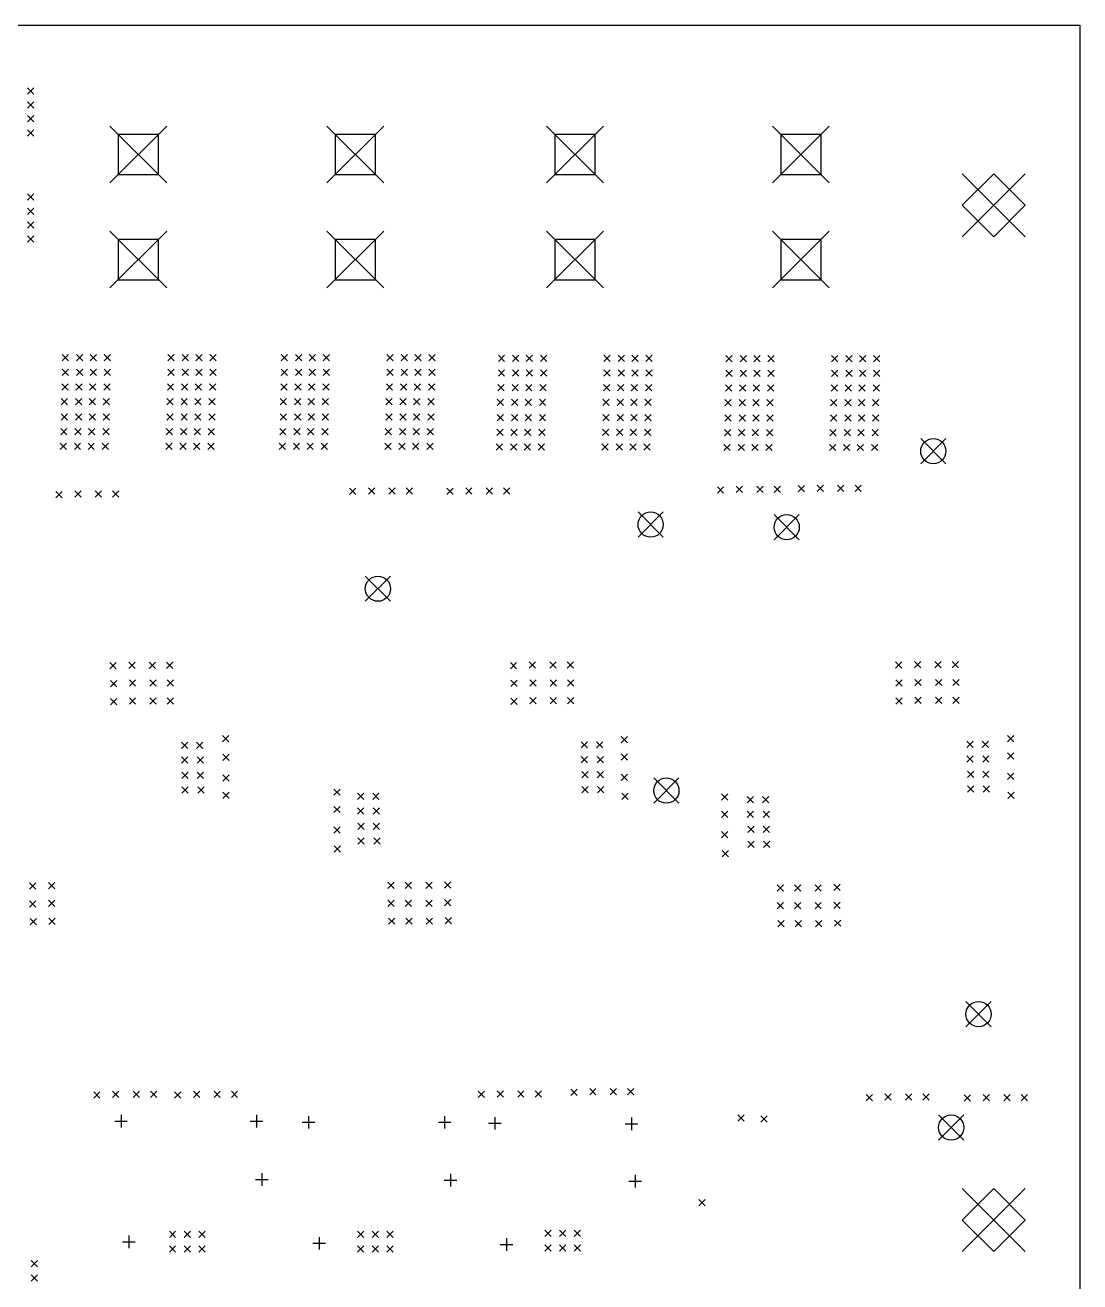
# Model space of a CAD drawing. Extents: x 148 to 250, y -219 to -100.
# Drawn here: x 199.8 to 250, y -159.8 to -100 of the extents above; entities that cross this region are included whole.
import ezdxf

# ---------------------------------------------------------------- set-up
doc = ezdxf.new("R2010")
doc.units = 0
doc.layers.add('BLACK', color=7, linetype='CONTINUOUS')

msp = doc.modelspace()

# ---------------------------------------------------------------- linework, layer by layer
at = {"layer": 'BLACK', "linetype": 'CONTINUOUS'}
for p, q in [((150, -100), (250, -100)), ((250, -100), (250, -180)), ((199.925, -102.975), (200.225, -103.275)), ((200.225, -102.975), (199.925, -103.275)), ((199.925, -103.65), (200.225, -103.95)), ((200.225, -103.65), (199.925, -103.95)), ((199.925, -104.3), (200.225, -104.6)), ((200.225, -104.3), (199.925, -104.6)), ((199.925, -104.975), (200.225, -105.275)), ((200.225, -104.975), (199.925, -105.275)), ((203.85, -104.8), (206.55, -107.5)), ((206.55, -104.8), (203.85, -107.5)), ((214.175, -104.8), (216.875, -107.5)), ((216.875, -104.8), (214.175, -107.5)), ((224.625, -104.8), (227.325, -107.5)), ((227.325, -104.8), (224.625, -107.5)), ((235.377, -104.8), (238.077, -107.5)), ((238.077, -104.8), (235.377, -107.5)), ((206.155, -105.195), (204.245, -105.195)), ((204.245, -105.195), (204.245, -107.105)), ((206.155, -107.105), (206.155, -105.195)), ((216.48, -105.195), (214.57, -105.195)), ((214.57, -105.195), (214.57, -107.105)), ((216.48, -107.105), (216.48, -105.195)), ((226.93, -105.195), (225.02, -105.195)), ((225.02, -105.195), (225.02, -107.105)), ((226.93, -107.105), (226.93, -105.195)), ((237.682, -105.195), (235.773, -105.195)), ((235.773, -105.195), (235.773, -107.105)), ((237.682, -107.105), (237.682, -105.195)), ((204.245, -107.105), (206.155, -107.105)), ((214.57, -107.105), (216.48, -107.105)), ((225.02, -107.105), (226.93, -107.105)), ((235.773, -107.105), (237.682, -107.105)), ((244.4, -107.065), (247.4, -110.065)), ((247.4, -107.065), (244.4, -110.065)), ((245.9, -107.065), (244.4, -108.565)), ((247.4, -108.565), (245.9, -107.065)), ((199.925, -108.025), (200.225, -108.325)), ((200.225, -108.025), (199.925, -108.325)), ((199.925, -108.7), (200.225, -109)), ((200.225, -108.7), (199.925, -109)), ((244.4, -108.565), (245.9, -110.065)), ((245.9, -110.065), (247.4, -108.565)), ((199.925, -109.35), (200.225, -109.65)), ((200.225, -109.35), (199.925, -109.65)), ((203.85, -109.8), (206.55, -112.5)), ((206.55, -109.8), (203.85, -112.5)), ((214.175, -109.8), (216.875, -112.5)), ((216.875, -109.8), (214.175, -112.5)), ((224.625, -109.8), (227.325, -112.5)), ((227.325, -109.8), (224.625, -112.5)), ((235.377, -109.8), (238.077, -112.5)), ((238.077, -109.8), (235.377, -112.5)), ((199.925, -110.025), (200.225, -110.325)), ((200.225, -110.025), (199.925, -110.325)), ((206.155, -110.195), (204.245, -110.195)), ((204.245, -110.195), (204.245, -112.105)), ((206.155, -112.105), (206.155, -110.195)), ((216.48, -110.195), (214.57, -110.195)), ((214.57, -110.195), (214.57, -112.105)), ((216.48, -112.105), (216.48, -110.195)), ((226.93, -110.195), (225.02, -110.195)), ((225.02, -110.195), (225.02, -112.105)), ((226.93, -112.105), (226.93, -110.195)), ((237.682, -110.195), (235.773, -110.195)), ((235.773, -110.195), (235.773, -112.105)), ((237.682, -112.105), (237.682, -110.195)), ((204.245, -112.105), (206.155, -112.105)), ((214.57, -112.105), (216.48, -112.105)), ((225.02, -112.105), (226.93, -112.105)), ((235.773, -112.105), (237.682, -112.105)), ((201.58, -115.66), (201.88, -115.96)), ((201.88, -115.66), (201.58, -115.96)), ((202.255, -115.66), (202.555, -115.96)), ((202.555, -115.66), (202.255, -115.96)), ((202.905, -115.66), (203.205, -115.96)), ((203.205, -115.66), (202.905, -115.96)), ((203.58, -115.66), (203.88, -115.96)), ((203.88, -115.66), (203.58, -115.96)), ((206.605, -115.66), (206.905, -115.96)), ((206.905, -115.66), (206.605, -115.96)), ((207.28, -115.66), (207.58, -115.96)), ((207.58, -115.66), (207.28, -115.96)), ((207.93, -115.66), (208.23, -115.96)), ((208.23, -115.66), (207.93, -115.96)), ((208.605, -115.66), (208.905, -115.96)), ((208.905, -115.66), (208.605, -115.96)), ((212, -115.66), (212.3, -115.96)), ((212.3, -115.66), (212, -115.96)), ((212.675, -115.66), (212.975, -115.96)), ((212.975, -115.66), (212.675, -115.96)), ((213.325, -115.66), (213.625, -115.96)), ((213.625, -115.66), (213.325, -115.96)), ((214, -115.66), (214.3, -115.96)), ((214.3, -115.66), (214, -115.96)), ((217.025, -115.66), (217.325, -115.96)), ((217.325, -115.66), (217.025, -115.96)), ((217.7, -115.66), (218, -115.96)), ((218, -115.66), (217.7, -115.96)), ((218.35, -115.66), (218.65, -115.96)), ((218.65, -115.66), (218.35, -115.96)), ((219.025, -115.66), (219.325, -115.96)), ((219.325, -115.66), (219.025, -115.96)), ((222.33, -115.69), (222.63, -115.99)), ((222.63, -115.69), (222.33, -115.99)), ((223.005, -115.69), (223.305, -115.99)), ((223.305, -115.69), (223.005, -115.99)), ((223.655, -115.69), (223.955, -115.99)), ((223.955, -115.69), (223.655, -115.99)), ((224.33, -115.69), (224.63, -115.99)), ((224.63, -115.69), (224.33, -115.99)), ((227.355, -115.69), (227.655, -115.99)), ((227.655, -115.69), (227.355, -115.99)), ((228.03, -115.69), (228.33, -115.99)), ((228.33, -115.69), (228.03, -115.99)), ((228.68, -115.69), (228.98, -115.99)), ((228.98, -115.69), (228.68, -115.99)), ((229.355, -115.69), (229.655, -115.99)), ((229.655, -115.69), (229.355, -115.99)), ((233.16, -115.71), (233.46, -116.01)), ((233.46, -115.71), (233.16, -116.01)), ((233.835, -115.71), (234.135, -116.01)), ((234.135, -115.71), (233.835, -116.01)), ((234.485, -115.71), (234.785, -116.01)), ((234.785, -115.71), (234.485, -116.01)), ((235.16, -115.71), (235.46, -116.01)), ((235.46, -115.71), (235.16, -116.01)), ((238.185, -115.71), (238.485, -116.01)), ((238.485, -115.71), (238.185, -116.01)), ((238.86, -115.71), (239.16, -116.01)), ((239.16, -115.71), (238.86, -116.01)), ((239.51, -115.71), (239.81, -116.01)), ((239.81, -115.71), (239.51, -116.01)), ((240.185, -115.71), (240.485, -116.01)), ((240.485, -115.71), (240.185, -116.01)), ((201.58, -116.36), (201.88, -116.66)), ((201.88, -116.36), (201.58, -116.66)), ((202.255, -116.36), (202.555, -116.66)), ((202.555, -116.36), (202.255, -116.66)), ((202.905, -116.36), (203.205, -116.66)), ((203.205, -116.36), (202.905, -116.66)), ((203.58, -116.36), (203.88, -116.66)), ((203.88, -116.36), (203.58, -116.66)), ((206.605, -116.36), (206.905, -116.66)), ((206.905, -116.36), (206.605, -116.66)), ((207.28, -116.36), (207.58, -116.66)), ((207.58, -116.36), (207.28, -116.66)), ((207.93, -116.36), (208.23, -116.66)), ((208.23, -116.36), (207.93, -116.66)), ((208.605, -116.36), (208.905, -116.66)), ((208.905, -116.36), (208.605, -116.66)), ((212, -116.36), (212.3, -116.66)), ((212.3, -116.36), (212, -116.66)), ((212.675, -116.36), (212.975, -116.66)), ((212.975, -116.36), (212.675, -116.66)), ((213.325, -116.36), (213.625, -116.66)), ((213.625, -116.36), (213.325, -116.66)), ((214, -116.36), (214.3, -116.66)), ((214.3, -116.36), (214, -116.66)), ((217.025, -116.36), (217.325, -116.66)), ((217.325, -116.36), (217.025, -116.66)), ((217.7, -116.36), (218, -116.66)), ((218, -116.36), (217.7, -116.66)), ((218.35, -116.36), (218.65, -116.66)), ((218.65, -116.36), (218.35, -116.66)), ((219.025, -116.36), (219.325, -116.66)), ((219.325, -116.36), (219.025, -116.66)), ((222.33, -116.39), (222.63, -116.69)), ((222.63, -116.39), (222.33, -116.69)), ((223.005, -116.39), (223.305, -116.69)), ((223.305, -116.39), (223.005, -116.69)), ((223.655, -116.39), (223.955, -116.69)), ((223.955, -116.39), (223.655, -116.69)), ((224.33, -116.39), (224.63, -116.69)), ((224.63, -116.39), (224.33, -116.69)), ((227.355, -116.39), (227.655, -116.69)), ((227.655, -116.39), (227.355, -116.69)), ((228.03, -116.39), (228.33, -116.69)), ((228.33, -116.39), (228.03, -116.69)), ((228.68, -116.39), (228.98, -116.69)), ((228.98, -116.39), (228.68, -116.69)), ((229.355, -116.39), (229.655, -116.69)), ((229.655, -116.39), (229.355, -116.69)), ((233.16, -116.41), (233.46, -116.71)), ((233.46, -116.41), (233.16, -116.71)), ((233.835, -116.41), (234.135, -116.71)), ((234.135, -116.41), (233.835, -116.71)), ((234.485, -116.41), (234.785, -116.71)), ((234.785, -116.41), (234.485, -116.71)), ((235.16, -116.41), (235.46, -116.71)), ((235.46, -116.41), (235.16, -116.71)), ((238.185, -116.41), (238.485, -116.71)), ((238.485, -116.41), (238.185, -116.71)), ((238.86, -116.41), (239.16, -116.71)), ((239.16, -116.41), (238.86, -116.71)), ((239.51, -116.41), (239.81, -116.71)), ((239.81, -116.41), (239.51, -116.71)), ((240.185, -116.41), (240.485, -116.71)), ((240.485, -116.41), (240.185, -116.71)), ((201.555, -117.06), (201.855, -117.36)), ((201.855, -117.06), (201.555, -117.36)), ((202.23, -117.06), (202.53, -117.36)), ((202.53, -117.06), (202.23, -117.36)), ((202.88, -117.06), (203.18, -117.36)), ((203.18, -117.06), (202.88, -117.36)), ((203.555, -117.06), (203.855, -117.36)), ((203.855, -117.06), (203.555, -117.36)), ((206.58, -117.06), (206.88, -117.36)), ((206.88, -117.06), (206.58, -117.36)), ((207.255, -117.06), (207.555, -117.36)), ((207.555, -117.06), (207.255, -117.36)), ((207.905, -117.06), (208.205, -117.36)), ((208.205, -117.06), (207.905, -117.36)), ((208.58, -117.06), (208.88, -117.36)), ((208.88, -117.06), (208.58, -117.36)), ((211.975, -117.06), (212.275, -117.36)), ((212.275, -117.06), (211.975, -117.36)), ((212.65, -117.06), (212.95, -117.36)), ((212.95, -117.06), (212.65, -117.36)), ((213.3, -117.06), (213.6, -117.36)), ((213.6, -117.06), (213.3, -117.36)), ((213.975, -117.06), (214.275, -117.36)), ((214.275, -117.06), (213.975, -117.36)), ((217, -117.06), (217.3, -117.36)), ((217.3, -117.06), (217, -117.36)), ((217.675, -117.06), (217.975, -117.36)), ((217.975, -117.06), (217.675, -117.36)), ((218.325, -117.06), (218.625, -117.36)), ((218.625, -117.06), (218.325, -117.36)), ((219, -117.06), (219.3, -117.36)), ((219.3, -117.06), (219, -117.36)), ((222.305, -117.09), (222.605, -117.39)), ((222.605, -117.09), (222.305, -117.39)), ((222.98, -117.09), (223.28, -117.39)), ((223.28, -117.09), (222.98, -117.39)), ((223.63, -117.09), (223.93, -117.39)), ((223.93, -117.09), (223.63, -117.39)), ((224.305, -117.09), (224.605, -117.39)), ((224.605, -117.09), (224.305, -117.39)), ((227.33, -117.09), (227.63, -117.39)), ((227.63, -117.09), (227.33, -117.39)), ((228.005, -117.09), (228.305, -117.39)), ((228.305, -117.09), (228.005, -117.39)), ((228.655, -117.09), (228.955, -117.39)), ((228.955, -117.09), (228.655, -117.39)), ((229.33, -117.09), (229.63, -117.39)), ((229.63, -117.09), (229.33, -117.39)), ((233.135, -117.11), (233.435, -117.41)), ((233.435, -117.11), (233.135, -117.41)), ((233.81, -117.11), (234.11, -117.41)), ((234.11, -117.11), (233.81, -117.41)), ((234.46, -117.11), (234.76, -117.41)), ((234.76, -117.11), (234.46, -117.41)), ((235.135, -117.11), (235.435, -117.41)), ((235.435, -117.11), (235.135, -117.41)), ((238.16, -117.11), (238.46, -117.41)), ((238.46, -117.11), (238.16, -117.41)), ((238.835, -117.11), (239.135, -117.41)), ((239.135, -117.11), (238.835, -117.41)), ((239.485, -117.11), (239.785, -117.41)), ((239.785, -117.11), (239.485, -117.41)), ((240.16, -117.11), (240.46, -117.41)), ((240.46, -117.11), (240.16, -117.41)), ((201.53, -117.76), (201.83, -118.06)), ((201.83, -117.76), (201.53, -118.06)), ((202.205, -117.76), (202.505, -118.06)), ((202.505, -117.76), (202.205, -118.06)), ((202.855, -117.76), (203.155, -118.06)), ((203.155, -117.76), (202.855, -118.06)), ((203.53, -117.76), (203.83, -118.06)), ((203.83, -117.76), (203.53, -118.06)), ((206.555, -117.76), (206.855, -118.06)), ((206.855, -117.76), (206.555, -118.06)), ((207.23, -117.76), (207.53, -118.06)), ((207.53, -117.76), (207.23, -118.06)), ((207.88, -117.76), (208.18, -118.06)), ((208.18, -117.76), (207.88, -118.06)), ((208.555, -117.76), (208.855, -118.06)), ((208.855, -117.76), (208.555, -118.06)), ((211.95, -117.76), (212.25, -118.06)), ((212.25, -117.76), (211.95, -118.06)), ((212.625, -117.76), (212.925, -118.06)), ((212.925, -117.76), (212.625, -118.06)), ((213.275, -117.76), (213.575, -118.06)), ((213.575, -117.76), (213.275, -118.06)), ((213.95, -117.76), (214.25, -118.06)), ((214.25, -117.76), (213.95, -118.06)), ((216.975, -117.76), (217.275, -118.06)), ((217.275, -117.76), (216.975, -118.06)), ((217.65, -117.76), (217.95, -118.06)), ((217.95, -117.76), (217.65, -118.06)), ((218.3, -117.76), (218.6, -118.06)), ((218.6, -117.76), (218.3, -118.06)), ((218.975, -117.76), (219.275, -118.06)), ((219.275, -117.76), (218.975, -118.06)), ((222.28, -117.79), (222.58, -118.09)), ((222.58, -117.79), (222.28, -118.09)), ((222.955, -117.79), (223.255, -118.09)), ((223.255, -117.79), (222.955, -118.09)), ((223.605, -117.79), (223.905, -118.09)), ((223.905, -117.79), (223.605, -118.09)), ((224.28, -117.79), (224.58, -118.09)), ((224.58, -117.79), (224.28, -118.09)), ((227.305, -117.79), (227.605, -118.09)), ((227.605, -117.79), (227.305, -118.09)), ((227.98, -117.79), (228.28, -118.09)), ((228.28, -117.79), (227.98, -118.09)), ((228.63, -117.79), (228.93, -118.09)), ((228.93, -117.79), (228.63, -118.09)), ((229.305, -117.79), (229.605, -118.09)), ((229.605, -117.79), (229.305, -118.09)), ((233.11, -117.81), (233.41, -118.11)), ((233.41, -117.81), (233.11, -118.11)), ((233.785, -117.81), (234.085, -118.11)), ((234.085, -117.81), (233.785, -118.11)), ((234.435, -117.81), (234.735, -118.11)), ((234.735, -117.81), (234.435, -118.11)), ((235.11, -117.81), (235.41, -118.11)), ((235.41, -117.81), (235.11, -118.11)), ((238.135, -117.81), (238.435, -118.11)), ((238.435, -117.81), (238.135, -118.11)), ((238.81, -117.81), (239.11, -118.11)), ((239.11, -117.81), (238.81, -118.11)), ((239.46, -117.81), (239.76, -118.11)), ((239.76, -117.81), (239.46, -118.11)), ((240.135, -117.81), (240.435, -118.11)), ((240.435, -117.81), (240.135, -118.11)), ((201.53, -118.485), (201.83, -118.785)), ((201.83, -118.485), (201.53, -118.785)), ((202.205, -118.485), (202.505, -118.785)), ((202.505, -118.485), (202.205, -118.785)), ((202.855, -118.485), (203.155, -118.785)), ((203.155, -118.485), (202.855, -118.785)), ((203.53, -118.485), (203.83, -118.785)), ((203.83, -118.485), (203.53, -118.785)), ((206.555, -118.485), (206.855, -118.785)), ((206.855, -118.485), (206.555, -118.785)), ((207.23, -118.485), (207.53, -118.785)), ((207.53, -118.485), (207.23, -118.785)), ((207.88, -118.485), (208.18, -118.785)), ((208.18, -118.485), (207.88, -118.785)), ((208.555, -118.485), (208.855, -118.785)), ((208.855, -118.485), (208.555, -118.785)), ((211.95, -118.485), (212.25, -118.785)), ((212.25, -118.485), (211.95, -118.785)), ((212.625, -118.485), (212.925, -118.785)), ((212.925, -118.485), (212.625, -118.785)), ((213.275, -118.485), (213.575, -118.785)), ((213.575, -118.485), (213.275, -118.785)), ((213.95, -118.485), (214.25, -118.785)), ((214.25, -118.485), (213.95, -118.785)), ((216.975, -118.485), (217.275, -118.785)), ((217.275, -118.485), (216.975, -118.785)), ((217.65, -118.485), (217.95, -118.785)), ((217.95, -118.485), (217.65, -118.785)), ((218.3, -118.485), (218.6, -118.785)), ((218.6, -118.485), (218.3, -118.785)), ((218.975, -118.485), (219.275, -118.785)), ((219.275, -118.485), (218.975, -118.785)), ((222.28, -118.515), (222.58, -118.815)), ((222.58, -118.515), (222.28, -118.815)), ((222.955, -118.515), (223.255, -118.815)), ((223.255, -118.515), (222.955, -118.815)), ((223.605, -118.515), (223.905, -118.815)), ((223.905, -118.515), (223.605, -118.815)), ((224.28, -118.515), (224.58, -118.815)), ((224.58, -118.515), (224.28, -118.815)), ((227.305, -118.515), (227.605, -118.815)), ((227.605, -118.515), (227.305, -118.815)), ((227.98, -118.515), (228.28, -118.815)), ((228.28, -118.515), (227.98, -118.815)), ((228.63, -118.515), (228.93, -118.815)), ((228.93, -118.515), (228.63, -118.815)), ((229.305, -118.515), (229.605, -118.815)), ((229.605, -118.515), (229.305, -118.815)), ((233.11, -118.535), (233.41, -118.835)), ((233.41, -118.535), (233.11, -118.835)), ((233.785, -118.535), (234.085, -118.835)), ((234.085, -118.535), (233.785, -118.835)), ((234.435, -118.535), (234.735, -118.835)), ((234.735, -118.535), (234.435, -118.835)), ((235.11, -118.535), (235.41, -118.835)), ((235.41, -118.535), (235.11, -118.835)), ((238.135, -118.535), (238.435, -118.835)), ((238.435, -118.535), (238.135, -118.835)), ((238.81, -118.535), (239.11, -118.835)), ((239.11, -118.535), (238.81, -118.835)), ((239.46, -118.535), (239.76, -118.835)), ((239.76, -118.535), (239.46, -118.835)), ((240.135, -118.535), (240.435, -118.835)), ((240.435, -118.535), (240.135, -118.835)), ((201.505, -119.185), (201.805, -119.485)), ((201.805, -119.185), (201.505, -119.485)), ((202.18, -119.185), (202.48, -119.485)), ((202.48, -119.185), (202.18, -119.485)), ((202.83, -119.185), (203.13, -119.485)), ((203.13, -119.185), (202.83, -119.485)), ((203.505, -119.185), (203.805, -119.485)), ((203.805, -119.185), (203.505, -119.485)), ((206.53, -119.185), (206.83, -119.485)), ((206.83, -119.185), (206.53, -119.485)), ((207.205, -119.185), (207.505, -119.485)), ((207.505, -119.185), (207.205, -119.485)), ((207.855, -119.185), (208.155, -119.485)), ((208.155, -119.185), (207.855, -119.485)), ((208.53, -119.185), (208.83, -119.485)), ((208.83, -119.185), (208.53, -119.485)), ((211.925, -119.185), (212.225, -119.485)), ((212.225, -119.185), (211.925, -119.485)), ((212.6, -119.185), (212.9, -119.485)), ((212.9, -119.185), (212.6, -119.485)), ((213.25, -119.185), (213.55, -119.485)), ((213.55, -119.185), (213.25, -119.485)), ((213.925, -119.185), (214.225, -119.485)), ((214.225, -119.185), (213.925, -119.485)), ((216.95, -119.185), (217.25, -119.485)), ((217.25, -119.185), (216.95, -119.485)), ((217.625, -119.185), (217.925, -119.485)), ((217.925, -119.185), (217.625, -119.485)), ((218.275, -119.185), (218.575, -119.485)), ((218.575, -119.185), (218.275, -119.485)), ((218.95, -119.185), (219.25, -119.485)), ((219.25, -119.185), (218.95, -119.485)), ((222.255, -119.215), (222.555, -119.515)), ((222.555, -119.215), (222.255, -119.515)), ((222.93, -119.215), (223.23, -119.515)), ((223.23, -119.215), (222.93, -119.515)), ((223.58, -119.215), (223.88, -119.515)), ((223.88, -119.215), (223.58, -119.515)), ((224.255, -119.215), (224.555, -119.515)), ((224.555, -119.215), (224.255, -119.515)), ((227.28, -119.215), (227.58, -119.515)), ((227.58, -119.215), (227.28, -119.515)), ((227.955, -119.215), (228.255, -119.515)), ((228.255, -119.215), (227.955, -119.515)), ((228.605, -119.215), (228.905, -119.515)), ((228.905, -119.215), (228.605, -119.515)), ((229.28, -119.215), (229.58, -119.515)), ((229.58, -119.215), (229.28, -119.515)), ((233.085, -119.235), (233.385, -119.535)), ((233.385, -119.235), (233.085, -119.535)), ((233.76, -119.235), (234.06, -119.535)), ((234.06, -119.235), (233.76, -119.535)), ((234.41, -119.235), (234.71, -119.535)), ((234.71, -119.235), (234.41, -119.535)), ((235.085, -119.235), (235.385, -119.535)), ((235.385, -119.235), (235.085, -119.535)), ((238.11, -119.235), (238.41, -119.535)), ((238.41, -119.235), (238.11, -119.535)), ((238.785, -119.235), (239.085, -119.535)), ((239.085, -119.235), (238.785, -119.535)), ((239.435, -119.235), (239.735, -119.535)), ((239.735, -119.235), (239.435, -119.535)), ((240.11, -119.235), (240.41, -119.535)), ((240.41, -119.235), (240.11, -119.535)), ((201.48, -119.885), (201.78, -120.185)), ((201.78, -119.885), (201.48, -120.185)), ((202.155, -119.885), (202.455, -120.185)), ((202.455, -119.885), (202.155, -120.185)), ((202.805, -119.885), (203.105, -120.185)), ((203.105, -119.885), (202.805, -120.185)), ((203.48, -119.885), (203.78, -120.185)), ((203.78, -119.885), (203.48, -120.185)), ((206.505, -119.885), (206.805, -120.185)), ((206.805, -119.885), (206.505, -120.185)), ((207.18, -119.885), (207.48, -120.185)), ((207.48, -119.885), (207.18, -120.185)), ((207.83, -119.885), (208.13, -120.185)), ((208.13, -119.885), (207.83, -120.185)), ((208.505, -119.885), (208.805, -120.185)), ((208.805, -119.885), (208.505, -120.185)), ((211.9, -119.885), (212.2, -120.185)), ((212.2, -119.885), (211.9, -120.185)), ((212.575, -119.885), (212.875, -120.185)), ((212.875, -119.885), (212.575, -120.185)), ((213.225, -119.885), (213.525, -120.185)), ((213.525, -119.885), (213.225, -120.185)), ((213.9, -119.885), (214.2, -120.185)), ((214.2, -119.885), (213.9, -120.185)), ((216.925, -119.885), (217.225, -120.185)), ((217.225, -119.885), (216.925, -120.185)), ((217.6, -119.885), (217.9, -120.185)), ((217.9, -119.885), (217.6, -120.185)), ((218.25, -119.885), (218.55, -120.185)), ((218.55, -119.885), (218.25, -120.185)), ((218.925, -119.885), (219.225, -120.185)), ((219.225, -119.885), (218.925, -120.185)), ((222.23, -119.915), (222.53, -120.215)), ((222.53, -119.915), (222.23, -120.215)), ((222.905, -119.915), (223.205, -120.215)), ((223.205, -119.915), (222.905, -120.215)), ((223.555, -119.915), (223.855, -120.215)), ((223.855, -119.915), (223.555, -120.215)), ((224.23, -119.915), (224.53, -120.215)), ((224.53, -119.915), (224.23, -120.215)), ((227.255, -119.915), (227.555, -120.215)), ((227.555, -119.915), (227.255, -120.215)), ((227.93, -119.915), (228.23, -120.215)), ((228.23, -119.915), (227.93, -120.215)), ((228.58, -119.915), (228.88, -120.215)), ((228.88, -119.915), (228.58, -120.215)), ((229.255, -119.915), (229.555, -120.215)), ((229.555, -119.915), (229.255, -120.215)), ((233.06, -119.935), (233.36, -120.235)), ((233.36, -119.935), (233.06, -120.235)), ((233.735, -119.935), (234.035, -120.235)), ((234.035, -119.935), (233.735, -120.235)), ((234.385, -119.935), (234.685, -120.235)), ((234.685, -119.935), (234.385, -120.235)), ((235.06, -119.935), (235.36, -120.235)), ((235.36, -119.935), (235.06, -120.235)), ((238.085, -119.935), (238.385, -120.235)), ((238.385, -119.935), (238.085, -120.235)), ((238.76, -119.935), (239.06, -120.235)), ((239.06, -119.935), (238.76, -120.235)), ((239.41, -119.935), (239.71, -120.235)), ((239.71, -119.935), (239.41, -120.235)), ((240.085, -119.935), (240.385, -120.235)), ((240.385, -119.935), (240.085, -120.235)), ((242.425, -119.66), (243.625, -120.86)), ((243.625, -119.66), (242.425, -120.86)), ((236.6, -121.9), (236.9, -122.2)), ((236.9, -121.9), (236.6, -122.2)), ((237.5, -121.875), (237.8, -122.175)), ((237.8, -121.875), (237.5, -122.175)), ((238.475, -121.875), (238.775, -122.175)), ((238.775, -121.875), (238.475, -122.175)), ((239.3, -121.875), (239.6, -122.175)), ((239.6, -121.875), (239.3, -122.175)), ((201.275, -122.175), (201.575, -122.475)), ((201.575, -122.175), (201.275, -122.475)), ((202.175, -122.15), (202.475, -122.45)), ((202.475, -122.15), (202.175, -122.45)), ((203.15, -122.15), (203.45, -122.45)), ((203.45, -122.15), (203.15, -122.45)), ((203.975, -122.15), (204.275, -122.45)), ((204.275, -122.15), (203.975, -122.45)), ((215.25, -122.025), (215.55, -122.325)), ((215.55, -122.025), (215.25, -122.325)), ((216.15, -122), (216.45, -122.3)), ((216.45, -122), (216.15, -122.3)), ((217.125, -122), (217.425, -122.3)), ((217.425, -122), (217.125, -122.3)), ((217.95, -122), (218.25, -122.3)), ((218.25, -122), (217.95, -122.3)), ((219.875, -122.025), (220.175, -122.325)), ((220.175, -122.025), (219.875, -122.325)), ((220.775, -122), (221.075, -122.3)), ((221.075, -122), (220.775, -122.3)), ((221.75, -122), (222.05, -122.3)), ((222.05, -122), (221.75, -122.3)), ((222.575, -122), (222.875, -122.3)), ((222.875, -122), (222.575, -122.3)), ((232.75, -121.95), (233.05, -122.25)), ((233.05, -121.95), (232.75, -122.25)), ((233.65, -121.925), (233.95, -122.225)), ((233.95, -121.925), (233.65, -122.225)), ((234.625, -121.925), (234.925, -122.225)), ((234.925, -121.925), (234.625, -122.225)), ((235.45, -121.925), (235.75, -122.225)), ((235.75, -121.925), (235.45, -122.225)), ((228.975, -123.15), (230.175, -124.35)), ((230.175, -123.15), (228.975, -124.35)), ((235.45, -123.275), (236.65, -124.475)), ((236.65, -123.275), (235.45, -124.475)), ((216, -126.2), (217.2, -127.4)), ((217.2, -126.2), (216, -127.4)), ((223.8, -130.28), (224.1, -130.58)), ((224.1, -130.28), (223.8, -130.58)), ((224.775, -130.28), (225.075, -130.58)), ((225.075, -130.28), (224.775, -130.58)), ((225.6, -130.28), (225.9, -130.58)), ((225.9, -130.28), (225.6, -130.58)), ((242.125, -130.26), (242.425, -130.56)), ((242.425, -130.26), (242.125, -130.56)), ((243.1, -130.26), (243.4, -130.56)), ((243.4, -130.26), (243.1, -130.56)), ((243.925, -130.26), (244.225, -130.56)), ((244.225, -130.26), (243.925, -130.56)), ((203.847, -130.315), (204.147, -130.615)), ((204.147, -130.315), (203.847, -130.615)), ((204.748, -130.29), (205.047, -130.59)), ((205.047, -130.29), (204.748, -130.59)), ((205.722, -130.29), (206.022, -130.59)), ((206.022, -130.29), (205.722, -130.59)), ((206.547, -130.29), (206.847, -130.59)), ((206.847, -130.29), (206.547, -130.59)), ((222.9, -130.305), (223.2, -130.605)), ((223.2, -130.305), (222.9, -130.605)), ((241.225, -130.285), (241.525, -130.585)), ((241.525, -130.285), (241.225, -130.585)), ((203.873, -131.165), (204.172, -131.465)), ((204.172, -131.165), (203.873, -131.465)), ((204.772, -131.14), (205.072, -131.44)), ((205.072, -131.14), (204.772, -131.44)), ((205.748, -131.14), (206.047, -131.44)), ((206.047, -131.14), (205.748, -131.44)), ((206.572, -131.14), (206.873, -131.44)), ((206.873, -131.14), (206.572, -131.44)), ((222.925, -131.155), (223.225, -131.455)), ((223.225, -131.155), (222.925, -131.455)), ((223.825, -131.13), (224.125, -131.43)), ((224.125, -131.13), (223.825, -131.43)), ((224.8, -131.13), (225.1, -131.43)), ((225.1, -131.13), (224.8, -131.43)), ((225.625, -131.13), (225.925, -131.43)), ((225.925, -131.13), (225.625, -131.43)), ((241.25, -131.135), (241.55, -131.435)), ((241.55, -131.135), (241.25, -131.435)), ((242.15, -131.11), (242.45, -131.41)), ((242.45, -131.11), (242.15, -131.41)), ((243.125, -131.11), (243.425, -131.41)), ((243.425, -131.11), (243.125, -131.41)), ((243.95, -131.11), (244.25, -131.41)), ((244.25, -131.11), (243.95, -131.41)), ((203.873, -132.015), (204.172, -132.315)), ((204.172, -132.015), (203.873, -132.315)), ((204.772, -131.99), (205.072, -132.29)), ((205.072, -131.99), (204.772, -132.29)), ((205.748, -131.99), (206.047, -132.29)), ((206.047, -131.99), (205.748, -132.29)), ((206.572, -131.99), (206.873, -132.29)), ((206.873, -131.99), (206.572, -132.29)), ((222.925, -132.005), (223.225, -132.305)), ((223.225, -132.005), (222.925, -132.305)), ((223.825, -131.98), (224.125, -132.28)), ((224.125, -131.98), (223.825, -132.28)), ((224.8, -131.98), (225.1, -132.28)), ((225.1, -131.98), (224.8, -132.28)), ((225.625, -131.98), (225.925, -132.28)), ((225.925, -131.98), (225.625, -132.28)), ((241.25, -131.985), (241.55, -132.285)), ((241.55, -131.985), (241.25, -132.285)), ((242.15, -131.96), (242.45, -132.26)), ((242.45, -131.96), (242.15, -132.26)), ((243.125, -131.96), (243.425, -132.26)), ((243.425, -131.96), (243.125, -132.26)), ((243.95, -131.96), (244.25, -132.26)), ((244.25, -131.96), (243.95, -132.26)), ((209.2, -133.775), (209.5, -134.075)), ((209.5, -133.775), (209.2, -134.075)), ((228.175, -133.825), (228.475, -134.125)), ((228.475, -133.825), (228.175, -134.125)), ((246.55, -133.775), (246.85, -134.075)), ((246.85, -133.775), (246.55, -134.075)), ((207.25, -134.1), (207.55, -134.4)), ((207.55, -134.1), (207.25, -134.4)), ((207.975, -134.1), (208.275, -134.4)), ((208.275, -134.1), (207.975, -134.4)), ((226.275, -134.075), (226.575, -134.375)), ((226.575, -134.075), (226.275, -134.375)), ((227, -134.075), (227.3, -134.375)), ((227.3, -134.075), (227, -134.375)), ((244.625, -134.05), (244.925, -134.35)), ((244.925, -134.05), (244.625, -134.35)), ((245.35, -134.05), (245.65, -134.35)), ((245.65, -134.05), (245.35, -134.35)), ((207.25, -134.8), (207.55, -135.1)), ((207.55, -134.8), (207.25, -135.1)), ((208, -134.8), (208.3, -135.1)), ((208.3, -134.8), (208, -135.1)), ((209.225, -134.675), (209.525, -134.975)), ((209.525, -134.675), (209.225, -134.975)), ((226.275, -134.775), (226.575, -135.075)), ((226.575, -134.775), (226.275, -135.075)), ((227.025, -134.775), (227.325, -135.075)), ((227.325, -134.775), (227.025, -135.075)), ((228.175, -134.65), (228.475, -134.95)), ((228.475, -134.65), (228.175, -134.95)), ((244.625, -134.75), (244.925, -135.05)), ((244.925, -134.75), (244.625, -135.05)), ((245.375, -134.75), (245.675, -135.05)), ((245.675, -134.75), (245.375, -135.05)), ((246.55, -134.6), (246.85, -134.9)), ((246.85, -134.6), (246.55, -134.9)), ((207.275, -135.525), (207.575, -135.825)), ((207.575, -135.525), (207.275, -135.825)), ((208, -135.525), (208.3, -135.825)), ((208.3, -135.525), (208, -135.825)), ((209.225, -135.65), (209.525, -135.95)), ((209.525, -135.65), (209.225, -135.95)), ((226.3, -135.5), (226.6, -135.8)), ((226.6, -135.5), (226.3, -135.8)), ((227.025, -135.5), (227.325, -135.8)), ((227.325, -135.5), (227.025, -135.8)), ((228.175, -135.625), (228.475, -135.925)), ((228.475, -135.625), (228.175, -135.925)), ((244.65, -135.475), (244.95, -135.775)), ((244.95, -135.475), (244.65, -135.775)), ((245.375, -135.475), (245.675, -135.775)), ((245.675, -135.475), (245.375, -135.775)), ((246.55, -135.575), (246.85, -135.875)), ((246.85, -135.575), (246.55, -135.875)), ((207.275, -136.225), (207.575, -136.525)), ((207.575, -136.225), (207.275, -136.525)), ((208.025, -136.225), (208.325, -136.525)), ((208.325, -136.225), (208.025, -136.525)), ((226.3, -136.2), (226.6, -136.5)), ((226.6, -136.2), (226.3, -136.5)), ((227.05, -136.2), (227.35, -136.5)), ((227.35, -136.2), (227.05, -136.5)), ((229.725, -135.8), (230.925, -137)), ((230.925, -135.8), (229.725, -137)), ((244.65, -136.175), (244.95, -136.475)), ((244.95, -136.175), (244.65, -136.475)), ((245.4, -136.175), (245.7, -136.475)), ((245.7, -136.175), (245.4, -136.475)), ((209.225, -136.475), (209.525, -136.775)), ((209.525, -136.475), (209.225, -136.775)), ((214.5, -136.325), (214.8, -136.625)), ((214.8, -136.325), (214.5, -136.625)), ((215.625, -136.525), (215.925, -136.825)), ((215.925, -136.525), (215.625, -136.825)), ((216.35, -136.525), (216.65, -136.825)), ((216.65, -136.525), (216.35, -136.825)), ((228.2, -136.525), (228.5, -136.825)), ((228.5, -136.525), (228.2, -136.825)), ((232.95, -136.55), (233.25, -136.85)), ((233.25, -136.55), (232.95, -136.85)), ((234.175, -136.675), (234.475, -136.975)), ((234.475, -136.675), (234.175, -136.975)), ((234.9, -136.675), (235.2, -136.975)), ((235.2, -136.675), (234.9, -136.975)), ((246.575, -136.475), (246.875, -136.775)), ((246.875, -136.475), (246.575, -136.775)), ((214.5, -137.15), (214.8, -137.45)), ((214.8, -137.15), (214.5, -137.45)), ((215.625, -137.225), (215.925, -137.525)), ((215.925, -137.225), (215.625, -137.525)), ((216.375, -137.225), (216.675, -137.525)), ((216.675, -137.225), (216.375, -137.525)), ((232.95, -137.375), (233.25, -137.675)), ((233.25, -137.375), (232.95, -137.675)), ((234.175, -137.375), (234.475, -137.675)), ((234.475, -137.375), (234.175, -137.675)), ((234.925, -137.375), (235.225, -137.675)), ((235.225, -137.375), (234.925, -137.675)), ((215.65, -137.95), (215.95, -138.25)), ((215.95, -137.95), (215.65, -138.25)), ((216.375, -137.95), (216.675, -138.25)), ((216.675, -137.95), (216.375, -138.25)), ((214.5, -138.125), (214.8, -138.425)), ((214.8, -138.125), (214.5, -138.425)), ((232.95, -138.35), (233.25, -138.65)), ((233.25, -138.35), (232.95, -138.65)), ((234.2, -138.1), (234.5, -138.4)), ((234.5, -138.1), (234.2, -138.4)), ((234.925, -138.1), (235.225, -138.4)), ((235.225, -138.1), (234.925, -138.4)), ((214.525, -139.025), (214.825, -139.325)), ((214.825, -139.025), (214.525, -139.325)), ((215.65, -138.65), (215.95, -138.95)), ((215.95, -138.65), (215.65, -138.95)), ((216.4, -138.65), (216.7, -138.95)), ((216.7, -138.65), (216.4, -138.95)), ((234.2, -138.8), (234.5, -139.1)), ((234.5, -138.8), (234.2, -139.1)), ((234.95, -138.8), (235.25, -139.1)), ((235.25, -138.8), (234.95, -139.1)), ((232.975, -139.25), (233.275, -139.55)), ((233.275, -139.25), (232.975, -139.55)), ((200.022, -140.79), (200.322, -141.09)), ((200.322, -140.79), (200.022, -141.09)), ((200.922, -140.765), (201.222, -141.065)), ((201.222, -140.765), (200.922, -141.065)), ((217.075, -140.76), (217.375, -141.06)), ((217.375, -140.76), (217.075, -141.06)), ((217.9, -140.76), (218.2, -141.06)), ((218.2, -140.76), (217.9, -141.06)), ((218.875, -140.76), (219.175, -141.06)), ((219.175, -140.76), (218.875, -141.06)), ((219.775, -140.735), (220.075, -141.035)), ((220.075, -140.735), (219.775, -141.035)), ((235.597, -140.88), (235.897, -141.18)), ((235.897, -140.88), (235.597, -141.18)), ((236.422, -140.88), (236.722, -141.18)), ((236.722, -140.88), (236.422, -141.18)), ((237.397, -140.88), (237.697, -141.18)), ((237.697, -140.88), (237.397, -141.18)), ((238.297, -140.855), (238.597, -141.155)), ((238.597, -140.855), (238.297, -141.155)), ((200.922, -141.615), (201.222, -141.915)), ((201.222, -141.615), (200.922, -141.915)), ((217.075, -141.61), (217.375, -141.91)), ((217.375, -141.61), (217.075, -141.91)), ((217.9, -141.61), (218.2, -141.91)), ((218.2, -141.61), (217.9, -141.91)), ((218.875, -141.61), (219.175, -141.91)), ((219.175, -141.61), (218.875, -141.91)), ((219.775, -141.585), (220.075, -141.885)), ((220.075, -141.585), (219.775, -141.885)), ((200.022, -141.64), (200.322, -141.94)), ((200.322, -141.64), (200.022, -141.94)), ((235.597, -141.73), (235.897, -142.03)), ((235.897, -141.73), (235.597, -142.03)), ((236.422, -141.73), (236.722, -142.03)), ((236.722, -141.73), (236.422, -142.03)), ((237.397, -141.73), (237.697, -142.03)), ((237.697, -141.73), (237.397, -142.03)), ((238.297, -141.705), (238.597, -142.005)), ((238.597, -141.705), (238.297, -142.005)), ((200.047, -142.49), (200.347, -142.79)), ((200.347, -142.49), (200.047, -142.79)), ((200.947, -142.465), (201.248, -142.765)), ((201.248, -142.465), (200.947, -142.765)), ((217.1, -142.46), (217.4, -142.76)), ((217.4, -142.46), (217.1, -142.76)), ((217.925, -142.46), (218.225, -142.76)), ((218.225, -142.46), (217.925, -142.76)), ((218.9, -142.46), (219.2, -142.76)), ((219.2, -142.46), (218.9, -142.76)), ((219.8, -142.435), (220.1, -142.735)), ((220.1, -142.435), (219.8, -142.735)), ((235.623, -142.58), (235.922, -142.88)), ((235.922, -142.58), (235.623, -142.88)), ((236.447, -142.58), (236.748, -142.88)), ((236.748, -142.58), (236.447, -142.88)), ((237.422, -142.58), (237.722, -142.88)), ((237.722, -142.58), (237.422, -142.88)), ((238.322, -142.555), (238.623, -142.855)), ((238.623, -142.555), (238.322, -142.855)), ((244.58, -146.43), (245.78, -147.63)), ((245.78, -146.43), (244.58, -147.63)), ((225.775, -150.6), (226.075, -150.9)), ((226.075, -150.6), (225.775, -150.9)), ((226.675, -150.575), (226.975, -150.875)), ((226.975, -150.575), (226.675, -150.875)), ((227.65, -150.575), (227.95, -150.875)), ((227.95, -150.575), (227.65, -150.875)), ((228.475, -150.575), (228.775, -150.875)), ((228.775, -150.575), (228.475, -150.875)), ((203.075, -150.725), (203.375, -151.025)), ((203.375, -150.725), (203.075, -151.025)), ((203.975, -150.7), (204.275, -151)), ((204.275, -150.7), (203.975, -151)), ((204.95, -150.7), (205.25, -151)), ((205.25, -150.7), (204.95, -151)), ((205.775, -150.7), (206.075, -151)), ((206.075, -150.7), (205.775, -151)), ((206.925, -150.725), (207.225, -151.025)), ((207.225, -150.725), (206.925, -151.025)), ((207.825, -150.7), (208.125, -151)), ((208.125, -150.7), (207.825, -151)), ((208.8, -150.7), (209.1, -151)), ((209.1, -150.7), (208.8, -151)), ((209.625, -150.7), (209.925, -151)), ((209.925, -150.7), (209.625, -151)), ((221.375, -150.7), (221.675, -151)), ((221.675, -150.7), (221.375, -151)), ((222.275, -150.675), (222.575, -150.975)), ((222.575, -150.675), (222.275, -150.975)), ((223.25, -150.675), (223.55, -150.975)), ((223.55, -150.675), (223.25, -150.975)), ((224.075, -150.675), (224.375, -150.975)), ((224.375, -150.675), (224.075, -150.975)), ((239.825, -150.85), (240.125, -151.15)), ((240.125, -150.85), (239.825, -151.15)), ((240.725, -150.825), (241.025, -151.125)), ((241.025, -150.825), (240.725, -151.125)), ((241.7, -150.825), (242, -151.125)), ((242, -150.825), (241.7, -151.125)), ((242.525, -150.825), (242.825, -151.125)), ((242.825, -150.825), (242.525, -151.125)), ((244.5, -150.875), (244.8, -151.175)), ((244.8, -150.875), (244.5, -151.175)), ((245.4, -150.85), (245.7, -151.15)), ((245.7, -150.85), (245.4, -151.15)), ((246.375, -150.85), (246.675, -151.15)), ((246.675, -150.85), (246.375, -151.15)), ((247.2, -150.85), (247.5, -151.15)), ((247.5, -150.85), (247.2, -151.15)), ((204.075, -152.125), (204.675, -152.125)), ((204.375, -151.825), (204.375, -152.425)), ((210.525, -152.125), (211.125, -152.125)), ((210.825, -151.825), (210.825, -152.425)), ((213, -152.175), (213.6, -152.175)), ((213.3, -151.875), (213.3, -152.475)), ((219.475, -152.175), (220.075, -152.175)), ((219.775, -151.875), (219.775, -152.475)), ((221.862, -152.223), (222.462, -152.223)), ((222.162, -151.923), (222.162, -152.523)), ((228.362, -152.248), (228.962, -152.248)), ((228.662, -151.948), (228.662, -152.548)), ((233.72, -151.825), (234.02, -152.124)), ((234.02, -151.825), (233.72, -152.124)), ((234.82, -151.874), (235.12, -152.174)), ((235.12, -151.874), (234.82, -152.174)), ((243.275, -151.825), (244.475, -153.025)), ((244.475, -151.825), (243.275, -153.025)), ((211.075, -154.6), (211.075, -155.2)), ((220.05, -154.625), (220.05, -155.225)), ((228.837, -154.673), (228.837, -155.273)), ((210.775, -154.9), (211.375, -154.9)), ((219.75, -154.925), (220.35, -154.925)), ((228.537, -154.973), (229.137, -154.973)), ((244.4, -155.325), (247.4, -158.325)), ((247.4, -155.325), (244.4, -158.325)), ((245.9, -155.325), (244.4, -156.825)), ((247.4, -156.825), (245.9, -155.325)), ((231.869, -155.85), (232.169, -156.149)), ((232.169, -155.85), (231.869, -156.149)), ((244.4, -156.825), (245.9, -158.325)), ((245.9, -158.325), (247.4, -156.825)), ((204.75, -157.56), (204.75, -158.16)), ((206.675, -157.35), (206.975, -157.65)), ((206.975, -157.35), (206.675, -157.65)), ((207.375, -157.35), (207.675, -157.65)), ((207.675, -157.35), (207.375, -157.65)), ((208.075, -157.35), (208.375, -157.65)), ((208.375, -157.35), (208.075, -157.65)), ((213.8, -157.63), (213.8, -158.23)), ((215.625, -157.35), (215.925, -157.65)), ((215.925, -157.35), (215.625, -157.65)), ((216.325, -157.35), (216.625, -157.65)), ((216.625, -157.35), (216.325, -157.65)), ((217.025, -157.35), (217.325, -157.65)), ((217.325, -157.35), (217.025, -157.65)), ((222.712, -157.69), (222.712, -158.29)), ((224.537, -157.298), (224.837, -157.598)), ((224.837, -157.298), (224.537, -157.598)), ((225.237, -157.298), (225.537, -157.598)), ((225.537, -157.298), (225.237, -157.598)), ((225.937, -157.298), (226.237, -157.598)), ((226.237, -157.298), (225.937, -157.598)), ((204.45, -157.86), (205.05, -157.86)), ((206.675, -158.05), (206.975, -158.35)), ((206.975, -158.05), (206.675, -158.35)), ((207.375, -158.05), (207.675, -158.35)), ((207.675, -158.05), (207.375, -158.35)), ((208.075, -158.05), (208.375, -158.35)), ((208.375, -158.05), (208.075, -158.35)), ((213.5, -157.93), (214.1, -157.93)), ((215.625, -158.05), (215.925, -158.35)), ((215.925, -158.05), (215.625, -158.35)), ((216.325, -158.05), (216.625, -158.35)), ((216.625, -158.05), (216.325, -158.35)), ((217.025, -158.05), (217.325, -158.35)), ((217.325, -158.05), (217.025, -158.35)), ((222.412, -157.99), (223.012, -157.99)), ((224.537, -157.998), (224.837, -158.298)), ((224.837, -157.998), (224.537, -158.298)), ((225.237, -157.998), (225.537, -158.298)), ((225.537, -157.998), (225.237, -158.298)), ((225.937, -157.998), (226.237, -158.298)), ((226.237, -157.998), (225.937, -158.298)), ((200.1, -158.75), (200.4, -159.05)), ((200.4, -158.75), (200.1, -159.05)), ((200.1, -159.425), (200.4, -159.725)), ((200.4, -159.425), (200.1, -159.725))]:
    msp.add_line(p, q, dxfattribs=at)
at = {"layer": 'BLACK'}
for centre in [(243.025, -120.26), (229.575, -123.75), (236.05, -123.875), (216.6, -126.8), (230.325, -136.4), (245.18, -147.03), (243.875, -152.425)]:
    msp.add_circle(centre, 0.6, dxfattribs=at)

doc.saveas('drawing.dxf')
